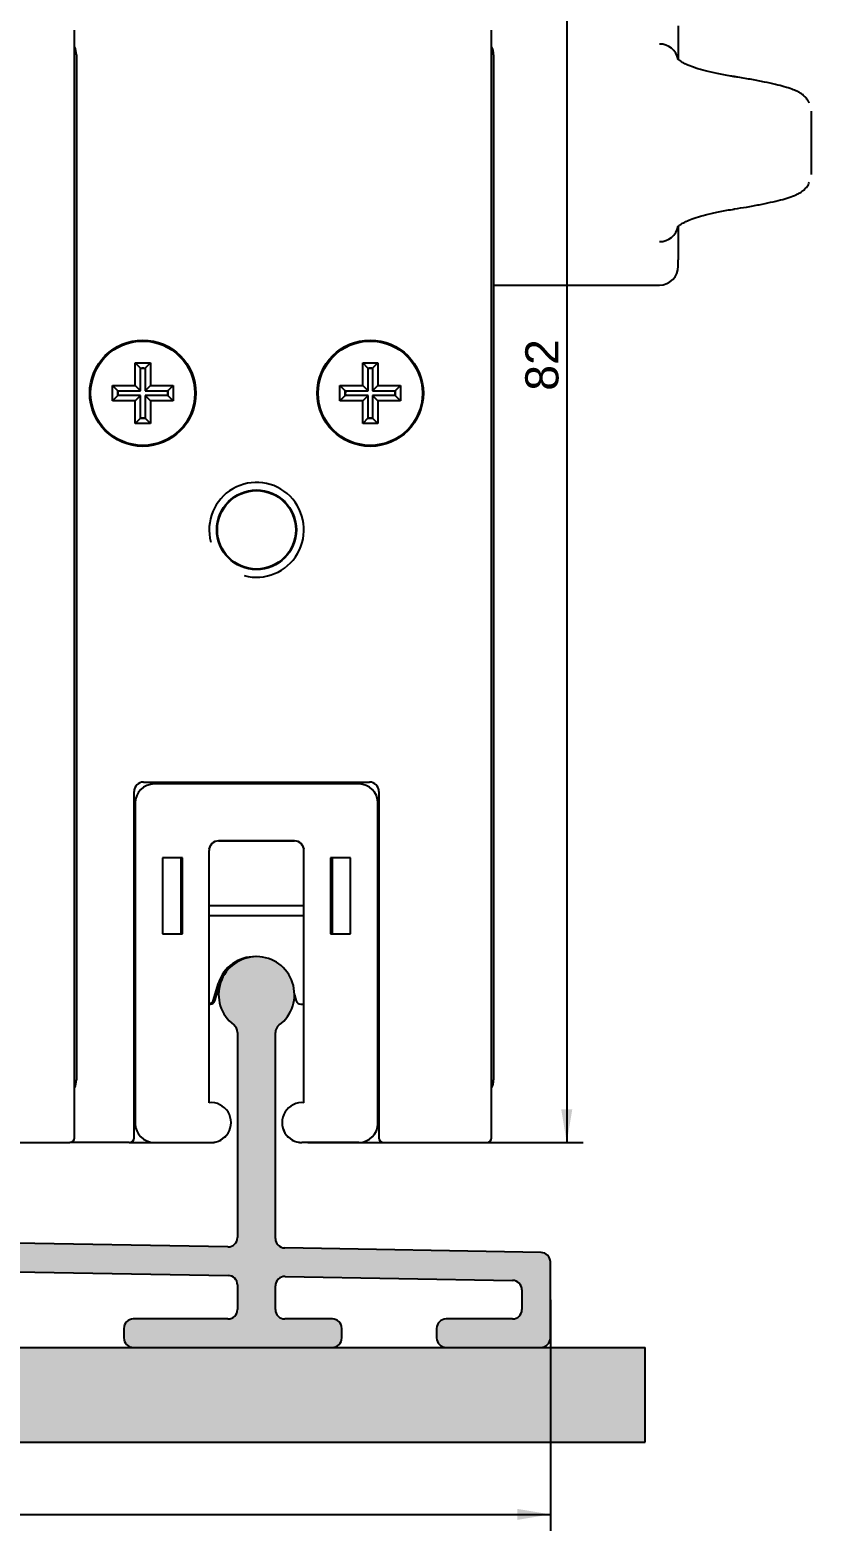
# Model space of a CAD drawing. Header units: millimetres. Extents: x -31 to 615, y 317 to 594.
# Drawn here: x 573.6 to 614.8, y 316.7 to 395.9 of the extents above; entities that cross this region are included whole.
import ezdxf
from ezdxf.enums import TextEntityAlignment as Align

# ---------------------------------------------------------------- set-up
doc = ezdxf.new("R2010")
doc.units = ezdxf.units.MM
doc.layers.add('Default', color=7, linetype='Continuous')
doc.layers.add('DV3_Default', color=7, linetype='Continuous')
doc.styles.add('SEACAD_Arial', font='arial.ttf')
doc.dimstyles.new('ISO', dxfattribs={"dimtxt": 1.75, "dimasz": 1.75, "dimexe": 0.875, "dimexo": 0, "dimgap": 0.4375, "dimtad": 1, "dimtxsty": 'SEACAD_Arial', "dimblk1": '_SE_FILLED', "dimblk2": '_SE_FILLED', "dimsah": 1, "dimcen": 0.875, "dimadec": 0, "dimazin": 0, "dimtfac": 0.5, "dimtdec": 3, "dimtmove": 0, "dimatfit": 3, "dimfxl": 1, "dimarcsym": 0})

# ---------------------------------------------------------------- blocks, each defined once
blk = doc.blocks.new('SE2')
at = {"layer": 'DV3_Default', "linetype": 'Continuous'}
h = blk.add_hatch(color=7, dxfattribs=at)
edge = h.paths.add_edge_path()
edge.add_arc((499.0035086609359, 331.1865243593265), 0.5000000000032756, 88.99952677002818, 180.0000000003322, ccw=False)
edge.add_line((499.0122389932359, 331.6864481348176), (518.0122387339328, 331.3548019057237))
edge.add_arc((518.0035086609366, 330.8548781257197), 0.4999999999879957, 0, 88.99955648856991, ccw=False)
edge.add_line((518.5035086609247, 330.8548781257197), (518.5035086609327, 328.4094447669236))
edge.add_arc((518.0035086609319, 328.4094447669237), 0.5000000000008331, 270, 359.999999999987, ccw=False)
edge.add_line((518.0035086609319, 327.9094447669228), (513.0091809090329, 327.9094447669236))
edge.add_arc((513.0091809090329, 327.4094447669233), 0.500000000000278, 90, 180)
edge.add_line((512.5091809090326, 327.4094447669233), (512.5091809090327, 326.9094447669236))
edge.add_arc((513.0091809090329, 326.9094447669239), 0.5000000000001671, 180.0000000000196, 270)
edge.add_line((513.0091809090329, 326.4094447669236), (526.0091809090328, 326.4094447669227))
edge.add_arc((526.0091809090328, 326.9094447669239), 0.5000000000001947, 270, 360)
edge.add_line((526.5091809090329, 326.9094447669239), (526.5091809090328, 327.4094447669236))
edge.add_arc((526.0091809090328, 327.4094447669233), 0.4999999999999449, 2.60551e-11, 90)
edge.add_line((526.0091809090328, 327.9094447669233), (521.0035086609324, 327.9094447669236))
edge.add_arc((521.0035086609324, 328.4094447669239), 0.5000000000001947, 180, 270, ccw=False)
edge.add_line((520.5035086609324, 328.4094447669239), (520.5035086609329, 330.8025129309236))
edge.add_arc((521.0035086609439, 330.8025129309349), 0.5000000000112692, 88.99960924279259, 180.0000000012963, ccw=False)
edge.add_line((521.0122382736431, 331.302436719), (540.0122377801329, 330.9707904938235))
edge.add_arc((540.0035086609498, 330.4708666972056), 0.4999999999465631, 0, 88.99966580406942, ccw=False)
edge.add_line((540.5035086608964, 330.4708666972056), (540.5035086609327, 328.4094447668236))
edge.add_arc((540.0035086609319, 328.4094447668236), 0.5000000000008331, 270, 359.99999999998045, ccw=False)
edge.add_line((540.0035086609319, 327.9094447668228), (535.0091809090329, 327.9094447668235))
edge.add_arc((535.0091809090329, 327.4094447668232), 0.5000000000002225, 90, 180)
edge.add_line((534.5091809090328, 327.4094447668232), (534.5091809090328, 326.9094447668235))
edge.add_arc((535.0091809090329, 326.9094447668237), 0.5000000000001671, 180.0000000000261, 270)
edge.add_line((535.0091809090329, 326.4094447668235), (548.0091809090317, 326.4094447669229))
edge.add_arc((548.0091809090317, 326.9094447668237), 0.5000000000001947, 270.0000000001302, 359.9999999999936)
edge.add_line((548.5091809090319, 326.9094447668236), (548.5091809090329, 327.4094447668234))
edge.add_arc((548.0091809090328, 327.4094447668235), 0.4999999999999449, 0, 90)
edge.add_line((548.0091809090328, 327.9094447668234), (543.0035086609324, 327.9094447668235))
edge.add_arc((543.0035086609327, 328.4094447668236), 0.5000000000001947, 180, 270, ccw=False)
edge.add_line((542.5035086609324, 328.4094447668236), (542.5035086609329, 330.4185015024235))
edge.add_arc((543.0035086609226, 330.4185015024137), 0.4999999999899529, 88.9994522970099, 179.9999999988796, ccw=False)
edge.add_line((543.012239643023, 330.9184252665433), (562.0122396775326, 330.5867790323234))
edge.add_arc((562.0035086609727, 330.086855268783), 0.5000000000025789, 0, 88.99944834765182, ccw=False)
edge.add_line((562.5035086609753, 330.086855268783), (562.5035086609327, 328.4094447669235))
edge.add_arc((562.0035086609319, 328.4094447669237), 0.5000000000008331, 270, 359.999999999987, ccw=False)
edge.add_line((562.0035086609319, 327.9094447669228), (557.0091809090327, 327.9094447669236))
edge.add_arc((557.0091809090327, 327.4094447669232), 0.500000000000278, 90, 180)
edge.add_line((556.5091809090325, 327.4094447669232), (556.5091809090328, 326.9094447669235))
edge.add_arc((557.0091809090327, 326.9094447669237), 0.4999999999999449, 180.0000000000261, 270)
edge.add_line((557.0091809090327, 326.4094447669239), (570.0091809090318, 326.4094447669232))
edge.add_arc((570.0091809090318, 326.9094447669237), 0.5000000000001947, 270.0000000001173, 360)
edge.add_line((570.5091809090319, 326.9094447669237), (570.5091809090327, 327.4094447669236))
edge.add_arc((570.0091809090318, 327.4094447669232), 0.5000000000010552, 3.25689e-11, 90)
edge.add_line((570.0091809090318, 327.9094447669243), (565.0035086609328, 327.9094447669235))
edge.add_arc((565.0035086609328, 328.4094447669237), 0.5000000000001947, 180, 270, ccw=False)
edge.add_line((564.5035086609324, 328.4094447669237), (564.5035086609328, 330.0344900740234))
edge.add_arc((565.0035086609369, 330.034490074028), 0.5000000000041638, 88.9996632465515, 180.0000000005211, ccw=False)
edge.add_line((565.0122378024362, 330.5344138703138), (584.0122299448318, 330.2027677738234))
edge.add_arc((584.0035086609698, 329.7028438403876), 0.5000000000141097, 0, 89.00056380259957, ccw=False)
edge.add_line((584.5035086609839, 329.7028438403876), (584.5035086610327, 328.4094447669235))
edge.add_arc((584.0035086610317, 328.4094447669236), 0.5000000000008331, 270.00000000010425, 359.999999999987, ccw=False)
edge.add_line((584.0035086610327, 327.9094447669228), (579.009180909133, 327.9094447669235))
edge.add_arc((579.0091809091329, 327.4094447669232), 0.500000000000278, 90, 180)
edge.add_line((578.5091809091326, 327.4094447669232), (578.509180909133, 326.9094447669235))
edge.add_arc((579.0091809091329, 326.9094447669236), 0.4999999999999449, 180.000000000013, 270)
edge.add_line((579.0091809091329, 326.4094447669237), (589.5091809091318, 326.4094447669233))
edge.add_arc((589.5091809091318, 326.9094447669237), 0.5000000000001947, 270.0000000001302, 360)
edge.add_line((590.0091809091318, 326.9094447669237), (590.0091809091329, 327.4094447669235))
edge.add_arc((589.5091809091318, 327.4094447669229), 0.5000000000010552, 6.51378e-11, 90)
edge.add_line((589.5091809091318, 327.909444766924), (587.0035086610327, 327.9094447669235))
edge.add_arc((587.0035086610327, 328.4094447669237), 0.5000000000001947, 180, 270, ccw=False)
edge.add_line((586.5035086610326, 328.4094447669237), (586.5035086610168, 329.6506500397235))
edge.add_arc((587.0035086610396, 329.6506500397313), 0.5000000000228155, 89.00033025945282, 180.0000000008924, ccw=False)
edge.add_line((587.0122319826402, 330.1505739376229), (599.0179071123317, 329.9410140987176))
edge.add_arc((599.0091809091297, 329.4410902511261), 0.5000000000130208, 0, 89.00000000192648, ccw=False)
edge.add_line((599.5091809091429, 329.4410902511261), (599.5091809091329, 328.4094447669235))
edge.add_arc((599.0091809091318, 328.4094447669236), 0.5000000000010552, 270, 359.999999999987, ccw=False)
edge.add_line((599.0091809091318, 327.9094447669225), (595.5091809091329, 327.9094447669235))
edge.add_arc((595.5091809091329, 327.4094447669232), 0.500000000000278, 90, 180)
edge.add_line((595.0091809091326, 327.4094447669232), (595.009180909133, 326.9094447669235))
edge.add_arc((595.5091809091329, 326.9094447669236), 0.4999999999999449, 180.000000000013, 270)
edge.add_line((595.5091809091329, 326.4094447669237), (600.5091809091318, 326.4094447669235))
edge.add_arc((600.5091809091318, 326.9094447669237), 0.5000000000001947, 270, 360)
edge.add_line((601.009180909132, 326.9094447669237), (601.0091809090931, 330.9151392752171))
edge.add_arc((600.5091809091988, 330.915136145834), 0.4999999999038227, 0.0003586008967619, 89.00000004316809)
edge.add_line((600.5179071120392, 331.4150599933226), (586.9947850089318, 331.6511069677139))
edge.add_arc((587.0035086607278, 332.1510308598282), 0.5000000000073579, 179.9995981056104, 269.00029241600987, ccw=False)
edge.add_line((586.5035086607329, 332.1510343670184), (586.5035086607322, 343.0052031223394))
edge.add_arc((587.0035086607418, 343.0052031223394), 0.5000000000094929, 126.7081072001294, 180, ccw=False)
edge.add_arc((585.5091809088258, 345.0094447669234), 2.000000000023704, 306.7074381357477, 592.9675637537522)
edge.add_arc((584.0035086607215, 343.0137115479466), 0.5000000000106126, 0, 52.96690000661641, ccw=False)
edge.add_line((584.5035086607322, 343.0137115479466), (584.5035086607325, 332.203396054609))
edge.add_arc((584.0035086607387, 332.203396054609), 0.4999999999937277, 269.0002995435422, 360, ccw=False)
edge.add_line((583.9947850711327, 331.7034721614232), (564.9947854040328, 332.0351183892167))
edge.add_arc((565.00350866073, 332.5350422882273), 0.5000000000093943, 179.9995981056039, 269.00033769790923, ccw=False)
edge.add_line((564.5035086607327, 332.5350457954175), (564.5035086607164, 343.0052031223402))
edge.add_arc((565.0035086607397, 343.0052031223402), 0.5000000000234817, 126.70810719001139, 180, ccw=False)
edge.add_arc((563.5091809088126, 345.0094447669235), 2.00000000001622, 306.7074381385477, 592.9675637551564)
edge.add_arc((562.0035086607709, 343.0137115478457), 0.5000000000614221, 0, 52.96690001369518, ccw=False)
edge.add_line((562.5035086608323, 343.0137115478457), (562.5035086608327, 332.5874074830573))
edge.add_arc((562.0035086608228, 332.5874074830572), 0.5000000000099369, 269.0003424435409, 360, ccw=False)
edge.add_line((561.9947854455327, 332.0874835833235), (542.9947856558326, 332.4191298132208))
edge.add_arc((543.0035086608308, 332.9190537166247), 0.5000000000106427, 179.9995980829424, 269.00036654491146, ccw=False)
edge.add_line((542.5035086608325, 332.9190572240126), (542.5035086608167, 343.0052031223236))
edge.add_arc((543.0035086608358, 343.0052031223279), 0.5000000000190408, 126.70810719105481, 180.000000000495, ccw=False)
edge.add_arc((541.5091809089798, 345.0094447669726), 2.000000000027676, 306.7074381356015, 592.9675637507736)
edge.add_arc((540.0035086608268, 343.0137115480342), 0.5000000000057413, 0, 52.96690001142957, ccw=False)
edge.add_line((540.5035086608325, 343.0137115480342), (540.5035086608327, 332.971418911489))
edge.add_arc((540.0035086607937, 332.971418911489), 0.5000000000390248, 269.00036939140057, 360, ccw=False)
edge.add_line((539.9947856806317, 332.4714950076234), (520.9947858243329, 332.8031412387509))
edge.add_arc((521.0035086608482, 333.3030651451099), 0.5000000000261706, 179.9995981019823, 269.0003858545961, ccw=False)
edge.add_line((520.5035086608343, 333.3030686523318), (520.5035086608167, 343.00520312234))
edge.add_arc((521.0035086608409, 343.00520312234), 0.5000000000242242, 126.70810719286871, 180, ccw=False)
edge.add_arc((519.5091809089129, 345.0094447669231), 2.000000000015641, 306.7074381378611, 592.9675637534508)
edge.add_arc((518.0035086608217, 343.0137115479467), 0.5000000000105264, 0, 52.96690000900429, ccw=False)
edge.add_line((518.5035086608323, 343.0137115479467), (518.5035086609197, 333.3554303398359))
edge.add_arc((518.0035086609447, 333.3554303398359), 0.4999999999748539, 269.0003885132353, 360, ccw=False)
edge.add_line((517.9947858476279, 332.8555064331234), (498.9947859480328, 333.1871526650226))
edge.add_arc((499.0035086609317, 333.687076573524), 0.5000000000116303, 179.9995975781639, 269.00040002210807, ccw=False)
edge.add_line((498.5035086609324, 333.687080085317), (498.5035086609325, 343.0052031223397))
edge.add_arc((499.0035086609417, 343.0052031223397), 0.5000000000092708, 126.7081072001215, 180, ccw=False)
edge.add_arc((497.5091809090258, 345.0094447669235), 2.000000000024504, 306.7074381357502, 592.967563754151)
edge.add_arc((496.0035086609218, 343.0137115479467), 0.500000000010524, 0, 52.96690000504259, ccw=False)
edge.add_line((496.5035086609324, 343.0137115479467), (496.5035086609324, 333.7394417682852))
edge.add_arc((496.0035086609358, 333.7394417682852), 0.4999999999966143, 269.0002960827016, 360, ccw=False)
edge.add_line((495.9947850411328, 333.2395178756233), (484.0004547058327, 333.4488796904297))
edge.add_arc((484.0091809090348, 333.9488035380203), 0.5000000000121899, 179.9996494637899, 269.0000000019249, ccw=False)
edge.add_line((483.509180909032, 333.9488065970259), (483.5091809090329, 346.9094447669237))
edge.add_arc((483.0091809090318, 346.9094447669235), 0.5000000000010552, 2.60551e-11, 90)
edge.add_line((483.0091809090318, 347.4094447669245), (482.509180909033, 347.4094447669237))
edge.add_arc((482.509180909033, 346.9094447669235), 0.5000000000002225, 90, 180)
edge.add_line((482.0091809090328, 346.9094447669235), (482.0091809090328, 326.9094447669236))
edge.add_arc((482.5091809090329, 326.9094447669239), 0.5000000000001671, 180.0000000000261, 270)
edge.add_line((482.5091809090329, 326.4094447669237), (487.5091809090318, 326.4094447669223))
edge.add_arc((487.5091809090317, 326.9094447669239), 0.5000000000001947, 270.0000000001238, 360)
edge.add_line((488.0091809090319, 326.9094447669239), (488.0091809090328, 327.4094447669237))
edge.add_arc((487.5091809090317, 327.4094447669233), 0.5000000000010552, 3.90827e-11, 90)
edge.add_line((487.5091809090317, 327.9094447669244), (484.0091809090328, 327.9094447669236))
edge.add_arc((484.0091809090328, 328.4094447669239), 0.5000000000001947, 180, 270, ccw=False)
edge.add_line((483.5091809090326, 328.4094447669239), (483.5091809090329, 331.4484257773236))
edge.add_arc((484.0091809090359, 331.448422717826), 0.5000000000124141, 89.00000000284399, 179.9996494074001, ccw=False)
edge.add_line((484.0179071122299, 331.9483465654171), (496.0122385563328, 331.7389847313235))
edge.add_arc((496.0035086609367, 331.2390609482196), 0.4999999999866541, 0, 88.99957684312272, ccw=False)
edge.add_line((496.5035086609233, 331.2390609482196), (496.5035086609326, 328.4094447669237))
edge.add_arc((496.0035086609318, 328.4094447669237), 0.5000000000008331, 270, 359.999999999987, ccw=False)
edge.add_line((496.0035086609318, 327.9094447669229), (493.5091809090329, 327.9094447669236))
edge.add_arc((493.5091809090329, 327.4094447669233), 0.500000000000278, 90, 180)
edge.add_line((493.0091809090326, 327.4094447669233), (493.0091809090329, 326.9094447669236))
edge.add_arc((493.5091809090329, 326.9094447669239), 0.4999999999999449, 180.0000000000261, 270)
edge.add_line((493.5091809090329, 326.4094447669239), (504.0091809090317, 326.4094447669225))
edge.add_arc((504.0091809090317, 326.9094447669239), 0.5000000000001947, 270.0000000001302, 360)
edge.add_line((504.5091809090318, 326.9094447669239), (504.5091809090328, 327.4094447669237))
edge.add_arc((504.0091809090317, 327.4094447669233), 0.5000000000010552, 3.25689e-11, 90)
edge.add_line((504.0091809090317, 327.9094447669244), (499.0035086609328, 327.9094447669236))
edge.add_arc((499.0035086609328, 328.4094447669239), 0.5000000000001947, 180, 270, ccw=False)
edge.add_line((498.5035086609327, 328.4094447669239), (498.5035086609327, 331.1865243593236))
blk.add_hatch(color=7, dxfattribs=at).paths.add_polyline_path([(606.0091809089232, 326.4094447669236), (477.0091809089242, 326.4094447669223), (477.0091809089246, 321.4094447669237), (606.0091809089237, 321.4094447669229)])
at = {"layer": 'DV3_Default', "color": 7, "linetype": 'Continuous'}
for p, q in [((575.9091809111, 337.4594447669), (575.9091809111, 395.8558186287)), ((597.9091809111, 337.4594447675), (597.9091809111, 395.8558186293)), ((607.7591809090001, 396.0690313106), (607.7591809090001, 394.3294750207)), ((576.0091809111, 394.5554512653), (576.0091809111, 340.5094447669)), ((598.0091809111, 394.555451266), (598.0091809111, 340.5094447675)), ((614.7591809090001, 391.5819336726), (614.7591809090001, 391.4419882913)), ((614.7591809090001, 391.4419882913), (614.7591809090001, 389.9425607366001)), ((614.7591809090001, 389.9425607366001), (614.7591809090001, 389.8735058663)), ((614.7591809090001, 389.8735058663), (614.7591809090001, 388.3740776609)), ((614.7591809090001, 388.3740776609), (614.7591809090001, 388.2342139973001)), ((607.7591809090001, 385.5044051467), (607.7591809090001, 383.7494774947)), ((607.7591809090001, 383.409444767), (607.7591809090001, 383.7494815025)), ((598.0091809111, 382.409444767), (606.7591809090001, 382.409444767)), ((579.3887425524, 378.0298831242), (579.1091809098, 378.3094447669)), ((579.1091809098, 378.3094447669), (579.9091809098, 378.3094447669)), ((579.1091809098, 377.1094447669), (579.1091809098, 378.3094447669)), ((579.6296192671, 378.0298831242), (579.9091809098, 378.3094447669)), ((579.9091809098, 378.3094447669), (579.9091809098, 377.1094447669)), ((591.3887425524, 378.0298831242), (591.1091809098, 378.3094447669)), ((591.1091809098, 378.3094447669), (591.9091809098, 378.3094447669)), ((591.1091809098, 377.1094447669), (591.1091809098, 378.3094447669)), ((591.6296192671, 378.0298831242), (591.9091809098, 378.3094447669)), ((591.9091809098, 378.3094447669), (591.9091809098, 377.1094447669)), ((579.3887425524, 378.0298831242), (579.3913040789, 378.0194727219)), ((579.3913040789, 376.8273215978), (579.3913040789, 378.0194727219)), ((579.6270577406, 378.0194727219), (579.6296192671, 378.0298831242)), ((579.6270577406, 378.0194727219), (579.6270577406, 376.8273215978)), ((591.3887425524, 378.0298831242), (591.3913040789, 378.0194727219)), ((591.3913040789, 376.8273215978), (591.3913040789, 378.0194727219)), ((591.6270577406, 378.0194727219), (591.6296192671, 378.0298831242)), ((591.6270577406, 378.0194727219), (591.6270577406, 376.8273215978)), ((578.1887425524, 376.8298831242), (577.9091809098, 377.1094447669)), ((577.9091809098, 376.3094447669), (577.9091809098, 377.1094447669)), ((577.9091809098, 377.1094447669), (579.1091809098, 377.1094447669)), ((578.1991529548001, 376.8273215978), (578.1887425524, 376.8298831242)), ((578.1991529548001, 376.8273215978), (579.3913040789, 376.8273215978)), ((579.3913040789, 376.8273215978), (579.1091809098, 377.1094447669)), ((579.6270577406, 376.8273215978), (579.9091809098, 377.1094447669)), ((579.6270577406, 376.8273215978), (580.8192088647, 376.8273215978)), ((579.9091809098, 377.1094447669), (581.1091809098, 377.1094447669)), ((580.8296192671, 376.8298831242), (580.8192088647, 376.8273215978)), ((580.8296192671, 376.8298831242), (581.1091809098, 377.1094447669)), ((581.1091809098, 377.1094447669), (581.1091809098, 376.3094447669)), ((590.1887425524, 376.8298831242), (589.9091809098, 377.1094447669)), ((589.9091809098, 376.3094447669), (589.9091809098, 377.1094447669)), ((589.9091809098, 377.1094447669), (591.1091809098, 377.1094447669)), ((590.1991529548001, 376.8273215978), (590.1887425524, 376.8298831242)), ((590.1991529548001, 376.8273215978), (591.3913040789, 376.8273215978)), ((591.3913040789, 376.8273215978), (591.1091809098, 377.1094447669)), ((591.6270577406, 376.8273215978), (591.9091809098, 377.1094447669)), ((591.6270577406, 376.8273215978), (592.8192088647, 376.8273215978)), ((591.9091809098, 377.1094447669), (593.1091809098, 377.1094447669)), ((592.8296192671, 376.8298831242), (592.8192088647, 376.8273215978)), ((592.8296192671, 376.8298831242), (593.1091809098, 377.1094447669)), ((593.1091809098, 377.1094447669), (593.1091809098, 376.3094447669)), ((578.1887425524, 376.5890064096), (577.9091809098, 376.3094447669)), ((579.1091809098, 376.3094447669), (577.9091809098, 376.3094447669)), ((578.1887425524, 376.5890064096), (578.1991529548001, 376.591567936)), ((579.3913040789, 376.591567936), (578.1991529548001, 376.591567936)), ((579.3913040789, 376.591567936), (579.1091809098, 376.3094447669)), ((579.1091809098, 375.1094447669), (579.1091809098, 376.3094447669)), ((579.3913040789, 375.3994168119), (579.3913040789, 376.591567936)), ((580.8192088647, 376.591567936), (579.6270577406, 376.591567936)), ((579.6270577406, 376.591567936), (579.9091809098, 376.3094447669)), ((579.6270577406, 376.591567936), (579.6270577406, 375.3994168119)), ((581.1091809098, 376.3094447669), (579.9091809098, 376.3094447669)), ((579.9091809098, 376.3094447669), (579.9091809098, 375.1094447669)), ((580.8192088647, 376.591567936), (580.8296192671, 376.5890064096)), ((580.8296192671, 376.5890064096), (581.1091809098, 376.3094447669)), ((590.1887425524, 376.5890064096), (589.9091809098, 376.3094447669)), ((591.1091809098, 376.3094447669), (589.9091809098, 376.3094447669)), ((590.1887425524, 376.5890064096), (590.1991529548001, 376.591567936)), ((591.3913040789, 376.591567936), (590.1991529548001, 376.591567936)), ((591.3913040789, 376.591567936), (591.1091809098, 376.3094447669)), ((591.1091809098, 375.1094447669), (591.1091809098, 376.3094447669)), ((591.3913040789, 375.3994168119), (591.3913040789, 376.591567936)), ((592.8192088647, 376.591567936), (591.6270577406, 376.591567936)), ((591.6270577406, 376.591567936), (591.9091809098, 376.3094447669)), ((591.6270577406, 376.591567936), (591.6270577406, 375.3994168119)), ((593.1091809098, 376.3094447669), (591.9091809098, 376.3094447669)), ((591.9091809098, 376.3094447669), (591.9091809098, 375.1094447669)), ((592.8192088647, 376.591567936), (592.8296192671, 376.5890064096)), ((592.8296192671, 376.5890064096), (593.1091809098, 376.3094447669)), ((579.3887425524, 375.3890064096), (579.1091809098, 375.1094447669)), ((579.9091809098, 375.1094447669), (579.1091809098, 375.1094447669)), ((579.3913040789, 375.3994168119), (579.3887425524, 375.3890064096)), ((579.6296192671, 375.3890064096), (579.6270577406, 375.3994168119)), ((579.6296192671, 375.3890064096), (579.9091809098, 375.1094447669)), ((591.3887425524, 375.3890064096), (591.1091809098, 375.1094447669)), ((591.9091809098, 375.1094447669), (591.1091809098, 375.1094447669)), ((591.3913040789, 375.3994168119), (591.3887425524, 375.3890064096)), ((591.6296192671, 375.3890064096), (591.6270577406, 375.3994168119)), ((591.6296192671, 375.3890064096), (591.9091809098, 375.1094447669)), ((579.5491809098, 356.2094447669), (591.4655432475, 356.2094447669)), ((590.909180909, 356.1120477979), (580.109180909, 356.1120477979)), ((579.0491809098, 337.4594447675), (579.0491809098, 355.7094447669)), ((591.9655432475, 355.7094447669), (591.9655432475, 337.4594447675)), ((579.109180909, 355.1120477979), (579.109180909, 338.2120477979)), ((591.909180909, 338.2120477979), (591.909180909, 355.1120477979)), ((587.5091809090001, 353.1120477979), (583.5091809090001, 353.1120477979)), ((583.5091809098001, 353.1094447669), (587.5091809098001, 353.1094447669)), ((581.609180909, 352.212047798), (580.556539624, 352.212047798)), ((580.556539624, 352.212047798), (580.556539624, 348.212047798)), ((581.5091809098001, 352.212047798), (581.5091809098001, 348.212047798)), ((581.609180909, 348.212047798), (581.609180909, 352.212047798)), ((583.0091809090001, 339.3066715252), (583.0091809090001, 352.6120477979)), ((588.0091809090001, 339.3066715252), (588.0091809090001, 352.6120477979)), ((589.409180909, 352.212047798), (589.409180909, 348.212047798)), ((590.461822194, 352.212047798), (589.409180909, 352.212047798)), ((589.5091809098001, 348.212047798), (589.5091809098001, 352.212047798)), ((590.461822194, 348.212047798), (590.461822194, 352.212047798)), ((583.0091809090001, 349.7094447669), (588.0091809090001, 349.7094447669)), ((583.0091809090001, 349.1753664131), (588.0091809090001, 349.1753664131)), ((580.556539624, 348.212047798), (581.609180909, 348.212047798)), ((589.409180909, 348.212047798), (590.461822194, 348.212047798)), ((583.2138425969, 344.6852001162), (583.4994126414, 345.6034019729)), ((583.3138425965, 344.6852001162), (583.599412641, 345.6034019729)), ((587.5091047329, 344.9919891605001), (587.6045192219, 344.6852001162)), ((583.0091809098001, 344.5094447669), (583.075121563, 344.5094447669)), ((587.8432402554, 344.509444767), (588.0091809098001, 344.509444767)), ((584.5035086607, 343.0137115479), (584.5035086607, 332.2033960546)), ((586.5035086607, 332.151034367), (586.5035086607, 343.0052031223)), ((570.2155432475, 337.2094447669), (575.6591809111, 337.2094447669)), ((578.7991809098, 337.2094447675), (575.6591809104, 337.2094447675)), ((578.7991809098, 337.2094447675), (582.7591809098001, 337.2094447675)), ((580.109180909, 337.2120477979), (583.1153000325, 337.2120477979)), ((582.7591809104, 337.2094447669), (583.1153000325, 337.2094447669)), ((584.0092385262001, 337.7112538532), (584.0091801192, 337.71115907)), ((584.0092385262001, 337.7086508223), (584.0091801241999, 337.7085560359)), ((587.0091232919, 337.7112538532), (587.0091816938, 337.7111590669)), ((587.0091232919, 337.7086508223), (587.0091816938, 337.7085560359)), ((590.909180909, 337.2120477979), (587.9030617856, 337.2120477979)), ((588.2591809104, 337.2094447669), (587.9030617856, 337.2094447669)), ((588.2591809098001, 337.2094447675), (592.2155432475, 337.2094447675)), ((592.2155432475, 337.2094447675), (597.6591809111, 337.2094447675)), ((583.9947850711, 331.7034721614), (564.994785404, 332.0351183892)), ((600.517907112, 331.4150599933), (586.9947850089, 331.6511069677)), ((601.0091809091, 326.9094447669), (601.0091809091, 330.9151392752)), ((565.0122378024, 330.5344138703), (584.0122299448001, 330.2027677738)), ((587.0122319826, 330.1505739376), (599.0179071123, 329.9410140987)), ((584.503508661, 329.7028438404), (584.503508661, 328.4094447669)), ((586.503508661, 328.4094447669), (586.503508661, 329.6506500397)), ((599.5091809091, 329.4410902511), (599.5091809091, 328.4094447669)), ((584.003508661, 327.9094447669), (579.0091809091, 327.9094447669)), ((589.5091809091, 327.9094447669), (587.003508661, 327.9094447669)), ((599.0091809091, 327.9094447669), (595.5091809091, 327.9094447669)), ((578.5091809091, 327.4094447669), (578.5091809091, 326.9094447669)), ((590.0091809091, 326.9094447669), (590.0091809091, 327.4094447669)), ((595.0091809091, 327.4094447669), (595.0091809091, 326.9094447669)), ((477.0091809089, 326.4094447669), (606.0091809089, 326.4094447669)), ((579.0091809091, 326.4094447669), (589.5091809091, 326.4094447669)), ((606.0091809089, 321.4094447669), (606.0091809089, 326.4094447669)), ((477.0091809089, 321.4094447669), (606.0091809089, 321.4094447669))]:
    blk.add_line(p, q, dxfattribs=at)
for centre, radius in [((579.5091809098001, 376.7094447669), 2.80000000000018), ((579.5091809098001, 376.7094447669), 2.75), ((591.5091809098001, 376.7094447669), 2.80000000000018), ((591.5091809098001, 376.7094447669), 2.75), ((585.5091809098001, 369.509444767), 2.099999999999909), ((585.5091809090001, 369.5094447669), 2.067)]:
    blk.add_circle(centre, radius, dxfattribs=at)
for centre, radius, start, end in [((575.0091809111, 394.5554512653), 1.000000000000001, 0, 25.8419327632), ((597.0091809111, 394.555451266), 1.000000000000001, 0, 25.8419327632), ((606.7803279062, 394.1383886766), 0.9789637933987074, 9.790040874199999, 91.23776583229998), ((606.7803072994001, 385.6792766336), 0.978984124825024, 268.763466188, 350.1927053263), ((606.7591809090001, 383.409444767), 1.000000000000001, 270, 0), ((579.5091809098001, 382.3240545908), 4.295860098107038, 268.3934500373, 271.6065499627), ((579.5091809098001, 376.7094447669), 1.315320565519103, 84.85834978840002, 95.1416502116), ((591.5091809098001, 382.3240545908), 4.295860098107038, 268.3934500373, 271.6065499627), ((591.5091809098001, 376.7094447669), 1.315320565519103, 84.85834978840002, 95.1416502116), ((573.8945710858001, 376.7094447669), 4.295860098114656, 358.3934500373001, 1.6065499627), ((579.5091809098001, 376.7094447669), 1.315320565519103, 174.8583497884, 185.1416502116), ((579.5091809098001, 376.7094447669), 1.315320565519102, 354.8583497883999, 5.1416502116), ((585.1237907337, 376.7094447669), 4.295860098114249, 178.3934500373, 181.6065499627), ((585.8945710858001, 376.7094447669), 4.295860098114656, 358.3934500373001, 1.6065499627), ((591.5091809098001, 376.7094447669), 1.315320565519103, 174.8583497884, 185.1416502116), ((591.5091809098001, 376.7094447669), 1.315320565519102, 354.8583497883999, 5.1416502116), ((597.1237907337, 376.7094447669), 4.295860098114249, 178.3934500373, 181.6065499627), ((579.5091809098001, 371.094834943), 4.295860098114255, 88.3934500373, 91.60654996270002), ((579.5091809098001, 376.7094447669), 1.315320565519103, 264.8583497884, 275.1416502116), ((591.5091809098001, 371.094834943), 4.295860098114255, 88.3934500373, 91.60654996270002), ((591.5091809098001, 376.7094447669), 1.315320565519103, 264.8583497884, 275.1416502116), ((585.5091809090001, 369.5094447669), 2.5, 255, 195), ((579.5491809098, 355.7094447669), 0.5000000000000004, 90, 180), ((580.109180909, 355.1120477979), 1.000000000000001, 90, 180), ((590.909180909, 355.1120477979), 1.000000000000001, 0, 90), ((591.4655432475, 355.7094447669), 0.5000000000000004, 0, 90), ((583.5091809090001, 352.6120477979), 0.5000000000000004, 90, 180), ((583.5091809098001, 352.6094447669), 0.499999999999997, 90, 168.463040956), ((587.5091809090001, 352.6120477979), 0.5000000000000004, 0, 90), ((587.5091809098001, 352.6094447669), 0.5000000000000004, 11.536959044, 90), ((582.774333987, 352.7594447671), 0.2500000000000002, 345.6509237382, 348.463040956), ((588.2440278326001, 352.7594447671), 0.2499999999999982, 191.5369590441, 194.3490721748), ((585.4091809094, 345.009444767), 1.999999999999997, 88.56745627080001, 162.7237789338), ((585.5091809088, 345.0094447669), 2.000000000023704, 306.7074381357, 232.9675637538001), ((582.9751215634, 344.759444767), 0.2500000000000002, 277.8301779882, 342.7237789338), ((583.075121563, 344.7594447669), 0.2500000000000002, 270, 342.7237789338), ((587.8432402554, 344.759444767), 0.2500000000000052, 197.2762210662, 270), ((584.0035086607, 343.0137115479), 0.5000000000106126, 0, 52.96690000660001), ((587.0035086607, 343.0052031223), 0.5000000000094929, 126.7081072001, 180), ((575.0091809111, 340.5094447669), 1.000000000000008, 334.1580672368, 0), ((597.0091809111, 340.5094447675), 1.000000000000008, 334.1580672368, 0), ((583.1153000325, 338.2620477979), 1.049999999999998, 328.360991595, 95.8005491073), ((587.9030617856, 338.2620477979), 1.049999999999999, 84.1994508929, 211.6390084049), ((580.109180909, 338.2120477979), 1.000000000000001, 180, 270), ((583.1153000325, 338.2594447669), 1.049999999999999, 328.3609915950999, 0.0716973425), ((587.9030617856, 338.2594447669), 1.049999999999998, 179.9286198667, 211.639008405), ((590.909180909, 338.2120477979), 1.000000000000001, 270, 0), ((575.6591809111, 337.4594447669), 0.2500000000000002, 270, 0), ((578.7991809098, 337.4594447675), 0.2500000000000002, 270, 0), ((582.7591809098001, 337.4594447675), 0.2499999999999863, 270, 278.2753198778), ((583.1153000325, 338.2620477979), 1.049999999999999, 270, 328.3549163898), ((583.1153000325, 338.2594447669), 1.050000005902501, 270, 328.3549163902), ((587.9030617856, 338.2620477979), 1.050000000000002, 211.6450836098, 270), ((587.9030617856, 338.2594447669), 1.050000005902499, 211.6450836101, 270), ((588.2591809098001, 337.4594447675), 0.2500000000000002, 261.7246801222, 270), ((592.2155432475, 337.4594447675), 0.2500000000000002, 180, 270), ((597.6591809111, 337.4594447675), 0.2500000000000002, 270, 0), ((584.0035086607, 332.2033960546), 0.4999999999937277, 269.0002995435, 0), ((587.0035086607, 332.1510308598), 0.5000000000073579, 179.9995981056, 269.0002924159999), ((600.5091809091999, 330.9151361458), 0.4999999999038227, 0.0003586009, 89.0000000432), ((584.003508661, 329.7028438404), 0.5000000000141097, 0, 89.00056380259998), ((587.003508661, 329.6506500397), 0.5000000000228155, 89.0003302595, 180.0000000009), ((599.0091809091, 329.4410902511), 0.5000000000130208, 0, 89.00000000190002), ((584.003508661, 328.4094447669), 0.5000000000008331, 270.0000000001, 360), ((587.003508661, 328.4094447669), 0.5000000000001947, 180, 270), ((599.0091809091, 328.4094447669), 0.5000000000010552, 270, 360), ((579.0091809091, 327.4094447669), 0.500000000000278, 90, 180), ((589.5091809091, 327.4094447669), 0.5000000000010552, 1e-10, 90), ((595.5091809091, 327.4094447669), 0.500000000000278, 90, 180), ((579.0091809091, 326.9094447669), 0.4999999999999449, 180, 270), ((589.5091809091, 326.9094447669), 0.5000000000001947, 270.0000000001, 0), ((595.5091809091, 326.9094447669), 0.4999999999999449, 180, 270), ((600.5091809091, 326.9094447669), 0.5000000000001947, 270, 0)]:
    blk.add_arc(centre, radius, start, end, dxfattribs=at)
for centre, major_axis, ratio, start_param, end_param in [((610.5527153167, 392.406236152), (-0.1490878957238484, -0.9888239475999774), 0.702477413, 3.120587916773359, 3.155673030279625), ((610.5527153167, 387.4103942448), (-0.1490017270708438, 0.9888369356624086), 0.7024820866, 3.132534177234649, 3.166917535727469)]:
    blk.add_ellipse(centre, major_axis=major_axis, ratio=ratio, start_param=start_param, end_param=end_param, dxfattribs=at)
for points, knots in [([(610.7178234024344, 393.3994893786773), (610.6467772451099, 393.4095494825294), (610.3369159378811, 393.4536288920921), (609.8014906227393, 393.5559176034421), (609.1825687405893, 393.6973922442241), (608.66271138301, 393.8508643708602), (608.2557853532658, 394.0059393528596), (607.9681106287272, 394.1518118600304), (607.8019867835644, 394.2694823641135), (607.7473891352491, 394.3295132198151), (607.7424814767612, 394.3392691169641), (607.7423563361036, 394.3394703295812)], [0, 0, 0, 0, 0.0331884936574201, 0.1693919634126888, 0.3050416523364689, 0.4385839296785211, 0.5683542502036207, 0.6927277856392516, 0.8106790557283525, 0.9230308391699764, 1, 1, 1, 1]), ([(614.6669302400003, 392.0069402131571), (614.6503458355079, 392.0443172306449), (614.5916684312508, 392.1573842144768), (614.4759089199158, 392.3105449554322), (614.3260322411926, 392.4459428551913), (614.1714686323065, 392.5496137184723), (613.9863175573407, 392.6452723909713), (613.7320385770753, 392.747405460535), (613.3712525401131, 392.8618857075041), (612.8881514287921, 392.9877330426825), (612.3180182488468, 393.1146239780307), (611.6559502712498, 393.2408390695838), (611.0928944099338, 393.3378293270746), (610.7694150944503, 393.3842660626755), (610.6920369438955, 393.3953487854799)], [0, 0, 0, 0, 0.0183028902869327, 0.0578051396779085, 0.0997270947859972, 0.1488049661995259, 0.2134143730588979, 0.3120156957390468, 0.4464978539305827, 0.5733040047700995, 0.7071860291693948, 0.8377333772176172, 0.9668413319839116, 1, 1, 1, 1]), ([(610.6954252661275, 386.4210154382043), (610.9419331556528, 386.4588535109345), (611.3875430351559, 386.5277564468947), (612.0494597098827, 386.6486236460552), (612.6476087274987, 386.7729695837411), (613.1677999170408, 386.8986484116463), (613.6102488317109, 387.0266520863008), (613.9260673380268, 387.1422352788815), (614.1641373210765, 387.2600653691711), (614.3487326420843, 387.3867028241183), (614.5146540785466, 387.5467549269198), (614.6223628734042, 387.7114009996268), (614.6715224739085, 387.8195807852117), (614.6801639749814, 387.8402943304393)], [0, 0, 0, 0, 0.1100004323865762, 0.2367063036575935, 0.3645997094950553, 0.4939894732012212, 0.6261387292683595, 0.7657342406879047, 0.8502432756453546, 0.903707795517315, 0.9477507664720424, 0.9902388263971228, 1, 1, 1, 1]), ([(607.7423453309617, 385.4779026532821), (607.7424556310077, 385.4781060281663), (607.7473666591453, 385.4879206591211), (607.8022560546718, 385.5478452007077), (607.9609772200353, 385.6604889772759), (608.2259727557564, 385.7966510451342), (608.5874208176319, 385.9394730222637), (609.0565148481029, 386.0849448742022), (609.6279837653694, 386.2243520543727), (610.2015293147988, 386.3389467205956), (610.5679598332662, 386.3939719324619), (610.7202714150769, 386.4166191017179)], [0, 0, 0, 0, 0.0784887988372308, 0.1880727310572703, 0.306254034915347, 0.419170604491831, 0.5382257661871764, 0.6633574002158265, 0.7935576175852364, 0.9273789547409504, 1, 1, 1, 1])]:
    blk.add_open_spline(points, degree=3, knots=knots, dxfattribs=at)
blk = doc.blocks.new('DMBLK123')
at = {"layer": 'Default', "linetype": 'Continuous', "transparency": 16777216}
for points in [[(483.7591809630495, 317.3159563900256), (483.7591809630495, 317.8992897413644), (482.0091809090328, 317.607623065695)], [(599.2591835968298, 317.3159563900256), (601.0091836508465, 317.607623065695), (599.2591835968298, 317.8992897413644)]]:
    blk.add_hatch(color=7, dxfattribs=at).paths.add_polyline_path(points)
at = {"layer": 'Default', "color": 7, "linetype": 'Continuous', "transparency": 16777216}
for p, q in [((601.0091809091, 328.9122920211), (601.0091809091, 316.7326230387)), ((482.009180909, 326.9094447669), (482.009180909, 316.7326230387)), ((482.009180909, 317.6076230657), (601.0091836508, 317.6076230657))]:
    blk.add_line(p, q, dxfattribs=at)
at = {"layer": 'Default', "color": 7, "linetype": 'Continuous', "transparency": 16777216, "style": 'SEACAD_Arial'}
blk.add_text('119', height=1.75, dxfattribs=at).set_placement((539.4548344539, 319.7951230657), align=Align.TOP_LEFT)
blk = doc.blocks.new('_SE_FILLED')
at = {"color": 0}
blk.add_line((0, 0), (-1, 0), dxfattribs=at)
blk.add_solid([(0, 0), (-1, -0.1665), (-1, 0.1665), (0, 0)], dxfattribs=at)
blk = doc.blocks.new('DMBLK137')
at = {"layer": 'Default', "linetype": 'Continuous', "transparency": 16777216}
for points in [[(602.1654648582866, 417.4594447128984), (601.8737981826171, 419.2094447669151), (601.5821315069476, 417.4594447128984)], [(602.1654648582866, 338.9594425559553), (601.5821315069476, 338.9594425559553), (601.8737981826171, 337.2094425019386)]]:
    blk.add_hatch(color=7, dxfattribs=at).paths.add_polyline_path(points)
at = {"layer": 'Default', "color": 7, "linetype": 'Continuous', "transparency": 16777216}
for p, q in [((585.5091809094, 419.2094447669), (602.7487982096, 419.2094447669)), ((601.8737981826, 419.2094447669), (601.8737981826, 337.2094425019)), ((594.9373620793, 337.2094447675), (602.7487982096, 337.2094447675))]:
    blk.add_line(p, q, dxfattribs=at)
at = {"layer": 'Default', "color": 7, "linetype": 'Continuous', "transparency": 16777216, "style": 'SEACAD_Arial'}
blk.add_text('82', height=1.75, rotation=90, dxfattribs=at).set_placement((599.6862981826, 376.839878417), align=Align.TOP_LEFT)

msp = doc.modelspace()

# ---------------------------------------------------------------- block references
at = {"layer": 'Default'}
msp.add_blockref('SE2', (0, 0), dxfattribs=at)

# ---------------------------------------------------------------- dimensions: what is measured, and where the dimension line sits
at = {"layer": 'Default', "color": 7, "linetype": 'Continuous'}
dim = msp.add_linear_dim(base=(601.8737981826, 337.2094447675), p1=(585.5091809094, 419.2094447669), p2=(594.9373620793, 337.2094447675), angle=90, text='\\A1;<>', dimstyle='ISO', dxfattribs=at)
dim.commit()
dim.dimension.update_dxf_attribs({"geometry": 'DMBLK137', "text_midpoint": (601.8737981826, 378.2094436344), "dimtype": 160})
dim = msp.add_linear_dim(base=(601.0091809091, 317.6076230657), p1=(482.009180909, 326.9094447669), p2=(601.0091809091, 328.9122920211), text='\\A1;<>', dimstyle='ISO', dxfattribs=at)
dim.commit()
dim.dimension.update_dxf_attribs({"geometry": 'DMBLK123', "text_midpoint": (541.5091822799, 317.6076230657), "dimtype": 160})

doc.saveas('drawing.dxf')
